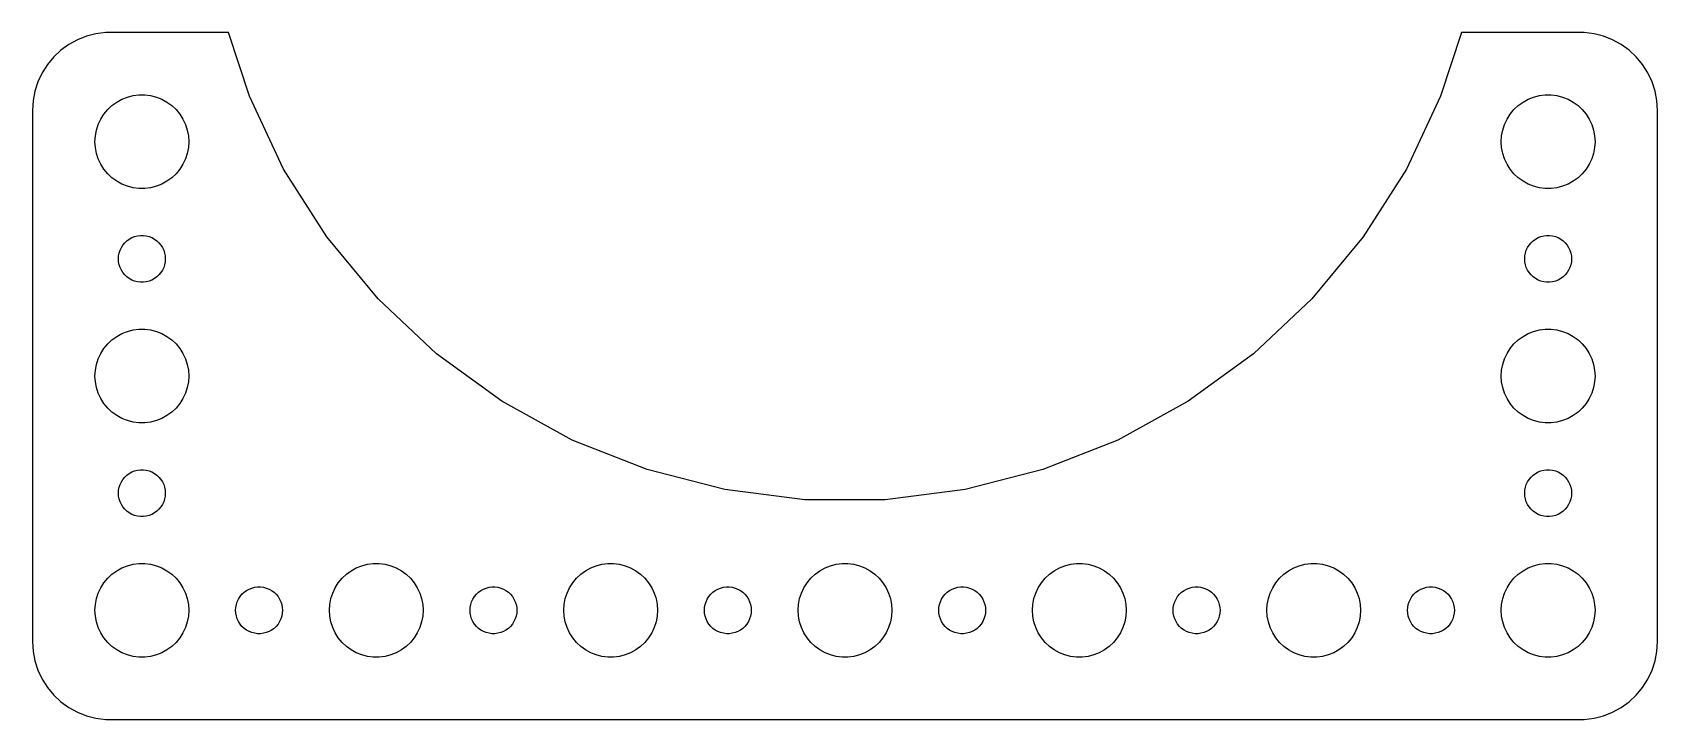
# Model space of a CAD drawing. Header units: metres. Extents: x -52 to 52, y 248 to 562.
# Drawn here: x -52 to 52, y 410 to 454 of the extents above; entities that cross this region are included whole.
import ezdxf

# ---------------------------------------------------------------- set-up
doc = ezdxf.new("R2010")
doc.units = ezdxf.units.M

msp = doc.modelspace()

# ---------------------------------------------------------------- linework, layer by layer
for p, q in [((-49.1289, 453.524), (-49.6791, 453.222)), ((-48.5451, 453.755), (-49.1289, 453.524)), ((-47.9369, 453.911), (-48.5451, 453.755)), ((-47.3139, 453.99), (-47.9369, 453.911)), ((-39.4476, 453.99), (-47.3139, 453.99)), ((-38.1208, 449.907), (-39.4476, 453.99)), ((39.4476, 453.99), (38.1208, 449.907)), ((47.3139, 453.99), (39.4476, 453.99)), ((47.9369, 453.911), (47.3139, 453.99)), ((48.5451, 453.755), (47.9369, 453.911)), ((49.1289, 453.524), (48.5451, 453.755)), ((49.6791, 453.222), (49.1289, 453.524)), ((-50.6448, 452.423), (-51.0451, 451.939)), ((-50.1871, 452.853), (-50.6448, 452.423)), ((-49.6791, 453.222), (-50.1871, 452.853)), ((50.1871, 452.853), (49.6791, 453.222)), ((50.6448, 452.423), (50.1871, 452.853)), ((51.0451, 451.939), (50.6448, 452.423)), ((-51.3815, 451.409), (-51.6489, 450.841)), ((-51.0451, 451.939), (-51.3815, 451.409)), ((51.3815, 451.409), (51.0451, 451.939)), ((51.6489, 450.841), (51.3815, 451.409)), ((-51.6489, 450.841), (-51.8429, 450.243)), ((51.8429, 450.243), (51.6489, 450.841)), ((-51.9606, 449.627), (-52, 449)), ((-51.8429, 450.243), (-51.9606, 449.627)), ((-47.1869, 449.054), (-46.9123, 449.312)), ((-46.9123, 449.312), (-46.6075, 449.533)), ((-46.6075, 449.533), (-46.2773, 449.714)), ((-46.2773, 449.714), (-45.927, 449.853)), ((-45.927, 449.853), (-45.5621, 449.947)), ((-45.5621, 449.947), (-45.1884, 449.994)), ((-45.1884, 449.994), (-44.8116, 449.994)), ((-44.8116, 449.994), (-44.4379, 449.947)), ((-44.4379, 449.947), (-44.0729, 449.853)), ((-44.0729, 449.853), (-43.7227, 449.714)), ((-43.7227, 449.714), (-43.3925, 449.533)), ((-43.3925, 449.533), (-43.0877, 449.312)), ((-43.0877, 449.312), (-42.8131, 449.054)), ((-35.9286, 445.248), (-38.1208, 449.907)), ((38.1208, 449.907), (35.9286, 445.248)), ((42.8131, 449.054), (43.0877, 449.312)), ((43.0877, 449.312), (43.3925, 449.533)), ((43.3925, 449.533), (43.7227, 449.714)), ((43.7227, 449.714), (44.0729, 449.853)), ((44.0729, 449.853), (44.4379, 449.947)), ((44.4379, 449.947), (44.8116, 449.994)), ((44.8116, 449.994), (45.1884, 449.994)), ((45.1884, 449.994), (45.5621, 449.947)), ((45.5621, 449.947), (45.927, 449.853)), ((45.927, 449.853), (46.2773, 449.714)), ((46.2773, 449.714), (46.6075, 449.533)), ((46.6075, 449.533), (46.9123, 449.312)), ((46.9123, 449.312), (47.1869, 449.054)), ((51.9606, 449.627), (51.8429, 450.243)), ((52, 449), (51.9606, 449.627)), ((-52, 449), (-52, 415)), ((-47.7893, 448.104), (-47.6289, 448.445)), ((-47.6289, 448.445), (-47.427, 448.763)), ((-47.427, 448.763), (-47.1869, 449.054)), ((-42.8131, 449.054), (-42.5729, 448.763)), ((-42.5729, 448.763), (-42.3711, 448.445)), ((-42.3711, 448.445), (-42.2107, 448.104)), ((42.2107, 448.104), (42.3711, 448.445)), ((42.3711, 448.445), (42.5729, 448.763)), ((42.5729, 448.763), (42.8131, 449.054)), ((47.1869, 449.054), (47.427, 448.763)), ((47.427, 448.763), (47.6289, 448.445)), ((47.6289, 448.445), (47.7893, 448.104)), ((52, 415), (52, 449)), ((-48, 447), (-47.9763, 447.376)), ((-47.9763, 447.376), (-47.9057, 447.746)), ((-47.9057, 447.746), (-47.7893, 448.104)), ((-42.2107, 448.104), (-42.0942, 447.746)), ((-42.0942, 447.746), (-42.0237, 447.376)), ((-42.0237, 447.376), (-42, 447)), ((42, 447), (42.0237, 447.376)), ((42.0237, 447.376), (42.0942, 447.746)), ((42.0942, 447.746), (42.2107, 448.104)), ((47.7893, 448.104), (47.9057, 447.746)), ((47.9057, 447.746), (47.9763, 447.376)), ((47.9763, 447.376), (48, 447)), ((-47.9763, 446.624), (-48, 447)), ((-47.9057, 446.254), (-47.9763, 446.624)), ((-47.7893, 445.896), (-47.9057, 446.254)), ((-42.0942, 446.254), (-42.2107, 445.896)), ((-42.0237, 446.624), (-42.0942, 446.254)), ((-42, 447), (-42.0237, 446.624)), ((42.0237, 446.624), (42, 447)), ((42.0942, 446.254), (42.0237, 446.624)), ((42.2107, 445.896), (42.0942, 446.254)), ((47.9057, 446.254), (47.7893, 445.896)), ((47.9763, 446.624), (47.9057, 446.254)), ((48, 447), (47.9763, 446.624)), ((-47.6289, 445.555), (-47.7893, 445.896)), ((-47.427, 445.237), (-47.6289, 445.555)), ((-47.1869, 444.946), (-47.427, 445.237)), ((-42.5729, 445.237), (-42.8131, 444.946)), ((-42.3711, 445.555), (-42.5729, 445.237)), ((-42.2107, 445.896), (-42.3711, 445.555)), ((-33.1697, 440.901), (-35.9286, 445.248)), ((35.9286, 445.248), (33.1697, 440.901)), ((42.3711, 445.555), (42.2107, 445.896)), ((42.5729, 445.237), (42.3711, 445.555)), ((42.8131, 444.946), (42.5729, 445.237)), ((47.427, 445.237), (47.1869, 444.946)), ((47.6289, 445.555), (47.427, 445.237)), ((47.7893, 445.896), (47.6289, 445.555)), ((-46.9123, 444.688), (-47.1869, 444.946)), ((-46.6075, 444.467), (-46.9123, 444.688)), ((-46.2773, 444.286), (-46.6075, 444.467)), ((-45.927, 444.147), (-46.2773, 444.286)), ((-45.5621, 444.053), (-45.927, 444.147)), ((-44.0729, 444.147), (-44.4379, 444.053)), ((-43.7227, 444.286), (-44.0729, 444.147)), ((-43.3925, 444.467), (-43.7227, 444.286)), ((-43.0877, 444.688), (-43.3925, 444.467)), ((-42.8131, 444.946), (-43.0877, 444.688)), ((43.0877, 444.688), (42.8131, 444.946)), ((43.3925, 444.467), (43.0877, 444.688)), ((43.7227, 444.286), (43.3925, 444.467)), ((44.0729, 444.147), (43.7227, 444.286)), ((44.4379, 444.053), (44.0729, 444.147)), ((45.927, 444.147), (45.5621, 444.053)), ((46.2773, 444.286), (45.927, 444.147)), ((46.6075, 444.467), (46.2773, 444.286)), ((46.9123, 444.688), (46.6075, 444.467)), ((47.1869, 444.946), (46.9123, 444.688)), ((-45.1884, 444.006), (-45.5621, 444.053)), ((-44.8116, 444.006), (-45.1884, 444.006)), ((-44.4379, 444.053), (-44.8116, 444.006)), ((44.8116, 444.006), (44.4379, 444.053)), ((45.1884, 444.006), (44.8116, 444.006)), ((45.5621, 444.053), (45.1884, 444.006)), ((-45.4635, 440.927), (-45.2811, 440.973)), ((-45.2811, 440.973), (-45.0942, 440.997)), ((-45.0942, 440.997), (-44.9058, 440.997)), ((-44.9058, 440.997), (-44.7189, 440.973)), ((-44.7189, 440.973), (-44.5365, 440.927)), ((44.5365, 440.927), (44.7189, 440.973)), ((44.7189, 440.973), (44.9058, 440.997)), ((44.9058, 440.997), (45.0942, 440.997)), ((45.0942, 440.997), (45.2811, 440.973)), ((45.2811, 440.973), (45.4635, 440.927)), ((-46.4529, 439.873), (-46.3947, 440.052)), ((-46.3947, 440.052), (-46.3145, 440.223)), ((-46.3145, 440.223), (-46.2135, 440.382)), ((-46.2135, 440.382), (-46.0934, 440.527)), ((-46.0934, 440.527), (-45.9561, 440.656)), ((-45.9561, 440.656), (-45.8037, 440.766)), ((-45.8037, 440.766), (-45.6387, 440.857)), ((-45.6387, 440.857), (-45.4635, 440.927)), ((-44.5365, 440.927), (-44.3613, 440.857)), ((-44.3613, 440.857), (-44.1963, 440.766)), ((-44.1963, 440.766), (-44.0439, 440.656)), ((-44.0439, 440.656), (-43.9065, 440.527)), ((-43.9065, 440.527), (-43.7865, 440.382)), ((-43.7865, 440.382), (-43.6855, 440.223)), ((-43.6855, 440.223), (-43.6053, 440.052)), ((-43.6053, 440.052), (-43.5471, 439.873)), ((-29.8877, 436.934), (-33.1697, 440.901)), ((33.1697, 440.901), (29.8877, 436.934)), ((43.5471, 439.873), (43.6053, 440.052)), ((43.6053, 440.052), (43.6855, 440.223)), ((43.6855, 440.223), (43.7865, 440.382)), ((43.7865, 440.382), (43.9065, 440.527)), ((43.9065, 440.527), (44.0439, 440.656)), ((44.0439, 440.656), (44.1963, 440.766)), ((44.1963, 440.766), (44.3613, 440.857)), ((44.3613, 440.857), (44.5365, 440.927)), ((45.4635, 440.927), (45.6387, 440.857)), ((45.6387, 440.857), (45.8037, 440.766)), ((45.8037, 440.766), (45.9561, 440.656)), ((45.9561, 440.656), (46.0934, 440.527)), ((46.0934, 440.527), (46.2135, 440.382)), ((46.2135, 440.382), (46.3145, 440.223)), ((46.3145, 440.223), (46.3947, 440.052)), ((46.3947, 440.052), (46.4529, 439.873)), ((-46.5, 439.5), (-46.4882, 439.688)), ((-46.4882, 439.312), (-46.5, 439.5)), ((-46.4882, 439.688), (-46.4529, 439.873)), ((-46.4529, 439.127), (-46.4882, 439.312)), ((-46.3947, 438.948), (-46.4529, 439.127)), ((-46.3145, 438.777), (-46.3947, 438.948)), ((-43.6053, 438.948), (-43.6855, 438.777)), ((-43.5471, 439.127), (-43.6053, 438.948)), ((-43.5471, 439.873), (-43.5118, 439.688)), ((-43.5118, 439.312), (-43.5471, 439.127)), ((-43.5118, 439.688), (-43.5, 439.5)), ((-43.5, 439.5), (-43.5118, 439.312)), ((43.5, 439.5), (43.5118, 439.688)), ((43.5118, 439.312), (43.5, 439.5)), ((43.5118, 439.688), (43.5471, 439.873)), ((43.5471, 439.127), (43.5118, 439.312)), ((43.6053, 438.948), (43.5471, 439.127)), ((43.6855, 438.777), (43.6053, 438.948)), ((46.3947, 438.948), (46.3145, 438.777)), ((46.4529, 439.127), (46.3947, 438.948)), ((46.4529, 439.873), (46.4882, 439.688)), ((46.4882, 439.312), (46.4529, 439.127)), ((46.4882, 439.688), (46.5, 439.5)), ((46.5, 439.5), (46.4882, 439.312)), ((-46.2135, 438.618), (-46.3145, 438.777)), ((-46.0934, 438.473), (-46.2135, 438.618)), ((-45.9561, 438.344), (-46.0934, 438.473)), ((-45.8037, 438.234), (-45.9561, 438.344)), ((-45.6387, 438.143), (-45.8037, 438.234)), ((-45.4635, 438.073), (-45.6387, 438.143)), ((-45.2811, 438.027), (-45.4635, 438.073)), ((-45.0942, 438.003), (-45.2811, 438.027)), ((-44.9058, 438.003), (-45.0942, 438.003)), ((-44.7189, 438.027), (-44.9058, 438.003)), ((-44.5365, 438.073), (-44.7189, 438.027)), ((-44.3613, 438.143), (-44.5365, 438.073)), ((-44.1963, 438.234), (-44.3613, 438.143)), ((-44.0439, 438.344), (-44.1963, 438.234)), ((-43.9065, 438.473), (-44.0439, 438.344)), ((-43.7865, 438.618), (-43.9065, 438.473)), ((-43.6855, 438.777), (-43.7865, 438.618)), ((43.7865, 438.618), (43.6855, 438.777)), ((43.9065, 438.473), (43.7865, 438.618)), ((44.0439, 438.344), (43.9065, 438.473)), ((44.1963, 438.234), (44.0439, 438.344)), ((44.3613, 438.143), (44.1963, 438.234)), ((44.5365, 438.073), (44.3613, 438.143)), ((44.7189, 438.027), (44.5365, 438.073)), ((44.9058, 438.003), (44.7189, 438.027)), ((45.0942, 438.003), (44.9058, 438.003)), ((45.2811, 438.027), (45.0942, 438.003)), ((45.4635, 438.073), (45.2811, 438.027)), ((45.6387, 438.143), (45.4635, 438.073)), ((45.8037, 438.234), (45.6387, 438.143)), ((45.9561, 438.344), (45.8037, 438.234)), ((46.0934, 438.473), (45.9561, 438.344)), ((46.2135, 438.618), (46.0934, 438.473)), ((46.3145, 438.777), (46.2135, 438.618)), ((-26.1344, 433.409), (-29.8877, 436.934)), ((29.8877, 436.934), (26.1344, 433.409)), ((-46.2773, 434.714), (-45.927, 434.853)), ((-45.927, 434.853), (-45.5621, 434.947)), ((-45.5621, 434.947), (-45.1884, 434.994)), ((-45.1884, 434.994), (-44.8116, 434.994)), ((-44.8116, 434.994), (-44.4379, 434.947)), ((-44.4379, 434.947), (-44.0729, 434.853)), ((-44.0729, 434.853), (-43.7227, 434.714)), ((43.7227, 434.714), (44.0729, 434.853)), ((44.0729, 434.853), (44.4379, 434.947)), ((44.4379, 434.947), (44.8116, 434.994)), ((44.8116, 434.994), (45.1884, 434.994)), ((45.1884, 434.994), (45.5621, 434.947)), ((45.5621, 434.947), (45.927, 434.853)), ((45.927, 434.853), (46.2773, 434.714)), ((-47.6289, 433.445), (-47.427, 433.763)), ((-47.427, 433.763), (-47.1869, 434.054)), ((-47.1869, 434.054), (-46.9123, 434.312)), ((-46.9123, 434.312), (-46.6075, 434.533)), ((-46.6075, 434.533), (-46.2773, 434.714)), ((-43.7227, 434.714), (-43.3925, 434.533)), ((-43.3925, 434.533), (-43.0877, 434.312)), ((-43.0877, 434.312), (-42.8131, 434.054)), ((-42.8131, 434.054), (-42.5729, 433.763)), ((-42.5729, 433.763), (-42.3711, 433.445)), ((42.3711, 433.445), (42.5729, 433.763)), ((42.5729, 433.763), (42.8131, 434.054)), ((42.8131, 434.054), (43.0877, 434.312)), ((43.0877, 434.312), (43.3925, 434.533)), ((43.3925, 434.533), (43.7227, 434.714)), ((46.2773, 434.714), (46.6075, 434.533)), ((46.6075, 434.533), (46.9123, 434.312)), ((46.9123, 434.312), (47.1869, 434.054)), ((47.1869, 434.054), (47.427, 433.763)), ((47.427, 433.763), (47.6289, 433.445)), ((-47.9763, 432.376), (-47.9057, 432.746)), ((-47.9057, 432.746), (-47.7893, 433.104)), ((-47.7893, 433.104), (-47.6289, 433.445)), ((-42.3711, 433.445), (-42.2107, 433.104)), ((-42.2107, 433.104), (-42.0942, 432.746)), ((-42.0942, 432.746), (-42.0237, 432.376)), ((-21.9689, 430.383), (-26.1344, 433.409)), ((26.1344, 433.409), (21.9689, 430.383)), ((42.0237, 432.376), (42.0942, 432.746)), ((42.0942, 432.746), (42.2107, 433.104)), ((42.2107, 433.104), (42.3711, 433.445)), ((47.6289, 433.445), (47.7893, 433.104)), ((47.7893, 433.104), (47.9057, 432.746)), ((47.9057, 432.746), (47.9763, 432.376)), ((-48, 432), (-47.9763, 432.376)), ((-47.9763, 431.624), (-48, 432)), ((-47.9057, 431.254), (-47.9763, 431.624)), ((-42.0237, 431.624), (-42.0942, 431.254)), ((-42.0237, 432.376), (-42, 432)), ((-42, 432), (-42.0237, 431.624)), ((42, 432), (42.0237, 432.376)), ((42.0237, 431.624), (42, 432)), ((42.0942, 431.254), (42.0237, 431.624)), ((47.9763, 431.624), (47.9057, 431.254)), ((47.9763, 432.376), (48, 432)), ((48, 432), (47.9763, 431.624)), ((-47.7893, 430.896), (-47.9057, 431.254)), ((-47.6289, 430.555), (-47.7893, 430.896)), ((-42.2107, 430.896), (-42.3711, 430.555)), ((-42.0942, 431.254), (-42.2107, 430.896)), ((42.2107, 430.896), (42.0942, 431.254)), ((42.3711, 430.555), (42.2107, 430.896)), ((47.7893, 430.896), (47.6289, 430.555)), ((47.9057, 431.254), (47.7893, 430.896)), ((-47.427, 430.237), (-47.6289, 430.555)), ((-47.1869, 429.946), (-47.427, 430.237)), ((-46.9123, 429.688), (-47.1869, 429.946)), ((-46.6075, 429.467), (-46.9123, 429.688)), ((-43.0877, 429.688), (-43.3925, 429.467)), ((-42.8131, 429.946), (-43.0877, 429.688)), ((-42.5729, 430.237), (-42.8131, 429.946)), ((-42.3711, 430.555), (-42.5729, 430.237)), ((-17.4569, 427.902), (-21.9689, 430.383)), ((21.9689, 430.383), (17.4569, 427.902)), ((42.5729, 430.237), (42.3711, 430.555)), ((42.8131, 429.946), (42.5729, 430.237)), ((43.0877, 429.688), (42.8131, 429.946)), ((43.3925, 429.467), (43.0877, 429.688)), ((46.9123, 429.688), (46.6075, 429.467)), ((47.1869, 429.946), (46.9123, 429.688)), ((47.427, 430.237), (47.1869, 429.946)), ((47.6289, 430.555), (47.427, 430.237)), ((-46.2773, 429.286), (-46.6075, 429.467)), ((-45.927, 429.147), (-46.2773, 429.286)), ((-45.5621, 429.053), (-45.927, 429.147)), ((-45.1884, 429.006), (-45.5621, 429.053)), ((-44.8116, 429.006), (-45.1884, 429.006)), ((-44.4379, 429.053), (-44.8116, 429.006)), ((-44.0729, 429.147), (-44.4379, 429.053)), ((-43.7227, 429.286), (-44.0729, 429.147)), ((-43.3925, 429.467), (-43.7227, 429.286)), ((43.7227, 429.286), (43.3925, 429.467)), ((44.0729, 429.147), (43.7227, 429.286)), ((44.4379, 429.053), (44.0729, 429.147)), ((44.8116, 429.006), (44.4379, 429.053)), ((45.1884, 429.006), (44.8116, 429.006)), ((45.5621, 429.053), (45.1884, 429.006)), ((45.927, 429.147), (45.5621, 429.053)), ((46.2773, 429.286), (45.927, 429.147)), ((46.6075, 429.467), (46.2773, 429.286)), ((-12.6697, 426.007), (-17.4569, 427.902)), ((17.4569, 427.902), (12.6697, 426.007)), ((-46.3145, 425.223), (-46.2135, 425.382)), ((-46.2135, 425.382), (-46.0934, 425.527)), ((-46.0934, 425.527), (-45.9561, 425.656)), ((-45.9561, 425.656), (-45.8037, 425.766)), ((-45.8037, 425.766), (-45.6387, 425.857)), ((-45.6387, 425.857), (-45.4635, 425.927)), ((-45.4635, 425.927), (-45.2811, 425.973)), ((-45.2811, 425.973), (-45.0942, 425.997)), ((-45.0942, 425.997), (-44.9058, 425.997)), ((-44.9058, 425.997), (-44.7189, 425.973)), ((-44.7189, 425.973), (-44.5365, 425.927)), ((-44.5365, 425.927), (-44.3613, 425.857)), ((-44.3613, 425.857), (-44.1963, 425.766)), ((-44.1963, 425.766), (-44.0439, 425.656)), ((-44.0439, 425.656), (-43.9065, 425.527)), ((-43.9065, 425.527), (-43.7865, 425.382)), ((-43.7865, 425.382), (-43.6855, 425.223)), ((-7.68263, 424.726), (-12.6697, 426.007)), ((12.6697, 426.007), (7.68263, 424.726)), ((43.6855, 425.223), (43.7865, 425.382)), ((43.7865, 425.382), (43.9065, 425.527)), ((43.9065, 425.527), (44.0439, 425.656)), ((44.0439, 425.656), (44.1963, 425.766)), ((44.1963, 425.766), (44.3613, 425.857)), ((44.3613, 425.857), (44.5365, 425.927)), ((44.5365, 425.927), (44.7189, 425.973)), ((44.7189, 425.973), (44.9058, 425.997)), ((44.9058, 425.997), (45.0942, 425.997)), ((45.0942, 425.997), (45.2811, 425.973)), ((45.2811, 425.973), (45.4635, 425.927)), ((45.4635, 425.927), (45.6387, 425.857)), ((45.6387, 425.857), (45.8037, 425.766)), ((45.8037, 425.766), (45.9561, 425.656)), ((45.9561, 425.656), (46.0934, 425.527)), ((46.0934, 425.527), (46.2135, 425.382)), ((46.2135, 425.382), (46.3145, 425.223)), ((-46.5, 424.5), (-46.4882, 424.688)), ((-46.4882, 424.312), (-46.5, 424.5)), ((-46.4882, 424.688), (-46.4529, 424.873)), ((-46.4529, 424.873), (-46.3947, 425.052)), ((-46.3947, 425.052), (-46.3145, 425.223)), ((-43.6855, 425.223), (-43.6053, 425.052)), ((-43.6053, 425.052), (-43.5471, 424.873)), ((-43.5471, 424.873), (-43.5118, 424.688)), ((-43.5118, 424.688), (-43.5, 424.5)), ((-43.5, 424.5), (-43.5118, 424.312)), ((-2.5744, 424.081), (-7.68263, 424.726)), ((7.68263, 424.726), (2.5744, 424.081)), ((43.5, 424.5), (43.5118, 424.688)), ((43.5118, 424.312), (43.5, 424.5)), ((43.5118, 424.688), (43.5471, 424.873)), ((43.5471, 424.873), (43.6053, 425.052)), ((43.6053, 425.052), (43.6855, 425.223)), ((46.3145, 425.223), (46.3947, 425.052)), ((46.3947, 425.052), (46.4529, 424.873)), ((46.4529, 424.873), (46.4882, 424.688)), ((46.4882, 424.688), (46.5, 424.5)), ((46.5, 424.5), (46.4882, 424.312)), ((-46.4529, 424.127), (-46.4882, 424.312)), ((-46.3947, 423.948), (-46.4529, 424.127)), ((-46.3145, 423.777), (-46.3947, 423.948)), ((-46.2135, 423.618), (-46.3145, 423.777)), ((-46.0934, 423.473), (-46.2135, 423.618)), ((-45.9561, 423.344), (-46.0934, 423.473)), ((-45.8037, 423.234), (-45.9561, 423.344)), ((-44.0439, 423.344), (-44.1963, 423.234)), ((-43.9065, 423.473), (-44.0439, 423.344)), ((-43.7865, 423.618), (-43.9065, 423.473)), ((-43.6855, 423.777), (-43.7865, 423.618)), ((-43.6053, 423.948), (-43.6855, 423.777)), ((-43.5471, 424.127), (-43.6053, 423.948)), ((-43.5118, 424.312), (-43.5471, 424.127)), ((2.5744, 424.081), (-2.5744, 424.081)), ((43.5471, 424.127), (43.5118, 424.312)), ((43.6053, 423.948), (43.5471, 424.127)), ((43.6855, 423.777), (43.6053, 423.948)), ((43.7865, 423.618), (43.6855, 423.777)), ((43.9065, 423.473), (43.7865, 423.618)), ((44.0439, 423.344), (43.9065, 423.473)), ((44.1963, 423.234), (44.0439, 423.344)), ((45.9561, 423.344), (45.8037, 423.234)), ((46.0934, 423.473), (45.9561, 423.344)), ((46.2135, 423.618), (46.0934, 423.473)), ((46.3145, 423.777), (46.2135, 423.618)), ((46.3947, 423.948), (46.3145, 423.777)), ((46.4529, 424.127), (46.3947, 423.948)), ((46.4882, 424.312), (46.4529, 424.127)), ((-45.6387, 423.143), (-45.8037, 423.234)), ((-45.4635, 423.073), (-45.6387, 423.143)), ((-45.2811, 423.027), (-45.4635, 423.073)), ((-45.0942, 423.003), (-45.2811, 423.027)), ((-44.9058, 423.003), (-45.0942, 423.003)), ((-44.7189, 423.027), (-44.9058, 423.003)), ((-44.5365, 423.073), (-44.7189, 423.027)), ((-44.3613, 423.143), (-44.5365, 423.073)), ((-44.1963, 423.234), (-44.3613, 423.143)), ((44.3613, 423.143), (44.1963, 423.234)), ((44.5365, 423.073), (44.3613, 423.143)), ((44.7189, 423.027), (44.5365, 423.073)), ((44.9058, 423.003), (44.7189, 423.027)), ((45.0942, 423.003), (44.9058, 423.003)), ((45.2811, 423.027), (45.0942, 423.003)), ((45.4635, 423.073), (45.2811, 423.027)), ((45.6387, 423.143), (45.4635, 423.073)), ((45.8037, 423.234), (45.6387, 423.143)), ((-47.1869, 419.054), (-46.9123, 419.312)), ((-46.9123, 419.312), (-46.6075, 419.533)), ((-46.6075, 419.533), (-46.2773, 419.714)), ((-46.2773, 419.714), (-45.927, 419.853)), ((-45.927, 419.853), (-45.5621, 419.947)), ((-45.5621, 419.947), (-45.1884, 419.994)), ((-45.1884, 419.994), (-44.8116, 419.994)), ((-44.8116, 419.994), (-44.4379, 419.947)), ((-44.4379, 419.947), (-44.0729, 419.853)), ((-44.0729, 419.853), (-43.7227, 419.714)), ((-43.7227, 419.714), (-43.3925, 419.533)), ((-43.3925, 419.533), (-43.0877, 419.312)), ((-43.0877, 419.312), (-42.8131, 419.054)), ((-32.1869, 419.054), (-31.9123, 419.312)), ((-31.9123, 419.312), (-31.6075, 419.533)), ((-31.6075, 419.533), (-31.2773, 419.714)), ((-31.2773, 419.714), (-30.927, 419.853)), ((-30.927, 419.853), (-30.5621, 419.947)), ((-30.5621, 419.947), (-30.1884, 419.994)), ((-30.1884, 419.994), (-29.8116, 419.994)), ((-29.8116, 419.994), (-29.4379, 419.947)), ((-29.4379, 419.947), (-29.0729, 419.853)), ((-29.0729, 419.853), (-28.7227, 419.714)), ((-28.7227, 419.714), (-28.3925, 419.533)), ((-28.3925, 419.533), (-28.0877, 419.312)), ((-28.0877, 419.312), (-27.8131, 419.054)), ((-17.1869, 419.054), (-16.9123, 419.312)), ((-16.9123, 419.312), (-16.6075, 419.533)), ((-16.6075, 419.533), (-16.2773, 419.714)), ((-16.2773, 419.714), (-15.927, 419.853)), ((-15.927, 419.853), (-15.5621, 419.947)), ((-15.5621, 419.947), (-15.1884, 419.994)), ((-15.1884, 419.994), (-14.8116, 419.994)), ((-14.8116, 419.994), (-14.4379, 419.947)), ((-14.4379, 419.947), (-14.0729, 419.853)), ((-14.0729, 419.853), (-13.7227, 419.714)), ((-13.7227, 419.714), (-13.3925, 419.533)), ((-13.3925, 419.533), (-13.0877, 419.312)), ((-13.0877, 419.312), (-12.8131, 419.054)), ((-2.1869, 419.054), (-1.91226, 419.312)), ((-1.91226, 419.312), (-1.60747, 419.533)), ((-1.60747, 419.533), (-1.27733, 419.714)), ((-1.27733, 419.714), (-0.92705, 419.853)), ((-0.92705, 419.853), (-0.56213, 419.947)), ((-0.56213, 419.947), (-0.18837, 419.994)), ((-0.18837, 419.994), (0.18837, 419.994)), ((0.18837, 419.994), (0.56213, 419.947)), ((0.56213, 419.947), (0.92705, 419.853)), ((0.92705, 419.853), (1.27733, 419.714)), ((1.27733, 419.714), (1.60747, 419.533)), ((1.60747, 419.533), (1.91226, 419.312)), ((1.91226, 419.312), (2.1869, 419.054)), ((12.8131, 419.054), (13.0877, 419.312)), ((13.0877, 419.312), (13.3925, 419.533)), ((13.3925, 419.533), (13.7227, 419.714)), ((13.7227, 419.714), (14.0729, 419.853)), ((14.0729, 419.853), (14.4379, 419.947)), ((14.4379, 419.947), (14.8116, 419.994)), ((14.8116, 419.994), (15.1884, 419.994)), ((15.1884, 419.994), (15.5621, 419.947)), ((15.5621, 419.947), (15.927, 419.853)), ((15.927, 419.853), (16.2773, 419.714)), ((16.2773, 419.714), (16.6075, 419.533)), ((16.6075, 419.533), (16.9123, 419.312)), ((16.9123, 419.312), (17.1869, 419.054)), ((27.8131, 419.054), (28.0877, 419.312)), ((28.0877, 419.312), (28.3925, 419.533)), ((28.3925, 419.533), (28.7227, 419.714)), ((28.7227, 419.714), (29.0729, 419.853)), ((29.0729, 419.853), (29.4379, 419.947)), ((29.4379, 419.947), (29.8116, 419.994)), ((29.8116, 419.994), (30.1884, 419.994)), ((30.1884, 419.994), (30.5621, 419.947)), ((30.5621, 419.947), (30.927, 419.853)), ((30.927, 419.853), (31.2773, 419.714)), ((31.2773, 419.714), (31.6075, 419.533)), ((31.6075, 419.533), (31.9123, 419.312)), ((31.9123, 419.312), (32.1869, 419.054)), ((42.8131, 419.054), (43.0877, 419.312)), ((43.0877, 419.312), (43.3925, 419.533)), ((43.3925, 419.533), (43.7227, 419.714)), ((43.7227, 419.714), (44.0729, 419.853)), ((44.0729, 419.853), (44.4379, 419.947)), ((44.4379, 419.947), (44.8116, 419.994)), ((44.8116, 419.994), (45.1884, 419.994)), ((45.1884, 419.994), (45.5621, 419.947)), ((45.5621, 419.947), (45.927, 419.853)), ((45.927, 419.853), (46.2773, 419.714)), ((46.2773, 419.714), (46.6075, 419.533)), ((46.6075, 419.533), (46.9123, 419.312)), ((46.9123, 419.312), (47.1869, 419.054)), ((-47.9057, 417.746), (-47.7893, 418.104)), ((-47.7893, 418.104), (-47.6289, 418.445)), ((-47.6289, 418.445), (-47.427, 418.763)), ((-47.427, 418.763), (-47.1869, 419.054)), ((-42.8131, 419.054), (-42.5729, 418.763)), ((-42.5729, 418.763), (-42.3711, 418.445)), ((-42.3711, 418.445), (-42.2107, 418.104)), ((-42.2107, 418.104), (-42.0942, 417.746)), ((-38.5934, 418.027), (-38.4561, 418.156)), ((-38.4561, 418.156), (-38.3037, 418.266)), ((-38.3037, 418.266), (-38.1387, 418.357)), ((-38.1387, 418.357), (-37.9635, 418.427)), ((-37.9635, 418.427), (-37.7811, 418.473)), ((-37.7811, 418.473), (-37.5942, 418.497)), ((-37.5942, 418.497), (-37.4058, 418.497)), ((-37.4058, 418.497), (-37.2189, 418.473)), ((-37.2189, 418.473), (-37.0365, 418.427)), ((-37.0365, 418.427), (-36.8613, 418.357)), ((-36.8613, 418.357), (-36.6963, 418.266)), ((-36.6963, 418.266), (-36.5439, 418.156)), ((-36.5439, 418.156), (-36.4065, 418.027)), ((-32.9057, 417.746), (-32.7893, 418.104)), ((-32.7893, 418.104), (-32.6289, 418.445)), ((-32.6289, 418.445), (-32.427, 418.763)), ((-32.427, 418.763), (-32.1869, 419.054)), ((-27.8131, 419.054), (-27.5729, 418.763)), ((-27.5729, 418.763), (-27.3711, 418.445)), ((-27.3711, 418.445), (-27.2107, 418.104)), ((-27.2107, 418.104), (-27.0942, 417.746)), ((-23.5934, 418.027), (-23.4561, 418.156)), ((-23.4561, 418.156), (-23.3037, 418.266)), ((-23.3037, 418.266), (-23.1387, 418.357)), ((-23.1387, 418.357), (-22.9635, 418.427)), ((-22.9635, 418.427), (-22.7811, 418.473)), ((-22.7811, 418.473), (-22.5942, 418.497)), ((-22.5942, 418.497), (-22.4058, 418.497)), ((-22.4058, 418.497), (-22.2189, 418.473)), ((-22.2189, 418.473), (-22.0365, 418.427)), ((-22.0365, 418.427), (-21.8613, 418.357)), ((-21.8613, 418.357), (-21.6963, 418.266)), ((-21.6963, 418.266), (-21.5439, 418.156)), ((-21.5439, 418.156), (-21.4065, 418.027)), ((-17.9057, 417.746), (-17.7893, 418.104)), ((-17.7893, 418.104), (-17.6289, 418.445)), ((-17.6289, 418.445), (-17.427, 418.763)), ((-17.427, 418.763), (-17.1869, 419.054)), ((-12.8131, 419.054), (-12.5729, 418.763)), ((-12.5729, 418.763), (-12.3711, 418.445)), ((-12.3711, 418.445), (-12.2107, 418.104)), ((-12.2107, 418.104), (-12.0942, 417.746)), ((-8.59344, 418.027), (-8.45613, 418.156)), ((-8.45613, 418.156), (-8.30373, 418.266)), ((-8.30373, 418.266), (-8.13866, 418.357)), ((-8.13866, 418.357), (-7.96352, 418.427)), ((-7.96352, 418.427), (-7.78107, 418.473)), ((-7.78107, 418.473), (-7.59418, 418.497)), ((-7.59418, 418.497), (-7.40581, 418.497)), ((-7.40581, 418.497), (-7.21892, 418.473)), ((-7.21892, 418.473), (-7.03647, 418.427)), ((-7.03647, 418.427), (-6.86133, 418.357)), ((-6.86133, 418.357), (-6.69626, 418.266)), ((-6.69626, 418.266), (-6.54385, 418.156)), ((-6.54385, 418.156), (-6.40654, 418.027)), ((-2.90575, 417.746), (-2.78932, 418.104)), ((-2.78932, 418.104), (-2.62891, 418.445)), ((-2.62891, 418.445), (-2.42705, 418.763)), ((-2.42705, 418.763), (-2.1869, 419.054)), ((2.1869, 419.054), (2.42705, 418.763)), ((2.42705, 418.763), (2.62891, 418.445)), ((2.62891, 418.445), (2.78932, 418.104)), ((2.78932, 418.104), (2.90575, 417.746)), ((6.40654, 418.027), (6.54385, 418.156)), ((6.54385, 418.156), (6.69626, 418.266)), ((6.69626, 418.266), (6.86133, 418.357)), ((6.86133, 418.357), (7.03647, 418.427)), ((7.03647, 418.427), (7.21892, 418.473)), ((7.21892, 418.473), (7.40581, 418.497)), ((7.40581, 418.497), (7.59418, 418.497)), ((7.59418, 418.497), (7.78107, 418.473)), ((7.78107, 418.473), (7.96352, 418.427)), ((7.96352, 418.427), (8.13866, 418.357)), ((8.13866, 418.357), (8.30373, 418.266)), ((8.30373, 418.266), (8.45613, 418.156)), ((8.45613, 418.156), (8.59344, 418.027)), ((12.0942, 417.746), (12.2107, 418.104)), ((12.2107, 418.104), (12.3711, 418.445)), ((12.3711, 418.445), (12.5729, 418.763)), ((12.5729, 418.763), (12.8131, 419.054)), ((17.1869, 419.054), (17.427, 418.763)), ((17.427, 418.763), (17.6289, 418.445)), ((17.6289, 418.445), (17.7893, 418.104)), ((17.7893, 418.104), (17.9057, 417.746)), ((21.4065, 418.027), (21.5439, 418.156)), ((21.5439, 418.156), (21.6963, 418.266)), ((21.6963, 418.266), (21.8613, 418.357)), ((21.8613, 418.357), (22.0365, 418.427)), ((22.0365, 418.427), (22.2189, 418.473)), ((22.2189, 418.473), (22.4058, 418.497)), ((22.4058, 418.497), (22.5942, 418.497)), ((22.5942, 418.497), (22.7811, 418.473)), ((22.7811, 418.473), (22.9635, 418.427)), ((22.9635, 418.427), (23.1387, 418.357)), ((23.1387, 418.357), (23.3037, 418.266)), ((23.3037, 418.266), (23.4561, 418.156)), ((23.4561, 418.156), (23.5934, 418.027)), ((27.0942, 417.746), (27.2107, 418.104)), ((27.2107, 418.104), (27.3711, 418.445)), ((27.3711, 418.445), (27.5729, 418.763)), ((27.5729, 418.763), (27.8131, 419.054)), ((32.1869, 419.054), (32.427, 418.763)), ((32.427, 418.763), (32.6289, 418.445)), ((32.6289, 418.445), (32.7893, 418.104)), ((32.7893, 418.104), (32.9057, 417.746)), ((36.4065, 418.027), (36.5439, 418.156)), ((36.5439, 418.156), (36.6963, 418.266)), ((36.6963, 418.266), (36.8613, 418.357)), ((36.8613, 418.357), (37.0365, 418.427)), ((37.0365, 418.427), (37.2189, 418.473)), ((37.2189, 418.473), (37.4058, 418.497)), ((37.4058, 418.497), (37.5942, 418.497)), ((37.5942, 418.497), (37.7811, 418.473)), ((37.7811, 418.473), (37.9635, 418.427)), ((37.9635, 418.427), (38.1387, 418.357)), ((38.1387, 418.357), (38.3037, 418.266)), ((38.3037, 418.266), (38.4561, 418.156)), ((38.4561, 418.156), (38.5934, 418.027)), ((42.0942, 417.746), (42.2107, 418.104)), ((42.2107, 418.104), (42.3711, 418.445)), ((42.3711, 418.445), (42.5729, 418.763)), ((42.5729, 418.763), (42.8131, 419.054)), ((47.1869, 419.054), (47.427, 418.763)), ((47.427, 418.763), (47.6289, 418.445)), ((47.6289, 418.445), (47.7893, 418.104)), ((47.7893, 418.104), (47.9057, 417.746)), ((-48, 417), (-47.9763, 417.376)), ((-47.9763, 417.376), (-47.9057, 417.746)), ((-42.0942, 417.746), (-42.0237, 417.376)), ((-42.0237, 417.376), (-42, 417)), ((-39, 417), (-38.9882, 417.188)), ((-38.9882, 417.188), (-38.9529, 417.373)), ((-38.9529, 417.373), (-38.8947, 417.552)), ((-38.8947, 417.552), (-38.8145, 417.723)), ((-38.8145, 417.723), (-38.7135, 417.882)), ((-38.7135, 417.882), (-38.5934, 418.027)), ((-36.4065, 418.027), (-36.2865, 417.882)), ((-36.2865, 417.882), (-36.1855, 417.723)), ((-36.1855, 417.723), (-36.1053, 417.552)), ((-36.1053, 417.552), (-36.0471, 417.373)), ((-36.0471, 417.373), (-36.0118, 417.188)), ((-36.0118, 417.188), (-36, 417)), ((-33, 417), (-32.9763, 417.376)), ((-32.9763, 417.376), (-32.9057, 417.746)), ((-27.0942, 417.746), (-27.0237, 417.376)), ((-27.0237, 417.376), (-27, 417)), ((-24, 417), (-23.9882, 417.188)), ((-23.9882, 417.188), (-23.9529, 417.373)), ((-23.9529, 417.373), (-23.8947, 417.552)), ((-23.8947, 417.552), (-23.8145, 417.723)), ((-23.8145, 417.723), (-23.7135, 417.882)), ((-23.7135, 417.882), (-23.5934, 418.027)), ((-21.4065, 418.027), (-21.2865, 417.882)), ((-21.2865, 417.882), (-21.1855, 417.723)), ((-21.1855, 417.723), (-21.1053, 417.552)), ((-21.1053, 417.552), (-21.0471, 417.373)), ((-21.0471, 417.373), (-21.0118, 417.188)), ((-21.0118, 417.188), (-21, 417)), ((-18, 417), (-17.9763, 417.376)), ((-17.9763, 417.376), (-17.9057, 417.746)), ((-12.0942, 417.746), (-12.0237, 417.376)), ((-12.0237, 417.376), (-12, 417)), ((-9, 417), (-8.98816, 417.188)), ((-8.98816, 417.188), (-8.95287, 417.373)), ((-8.95287, 417.373), (-8.89465, 417.552)), ((-8.89465, 417.552), (-8.81445, 417.723)), ((-8.81445, 417.723), (-8.71352, 417.882)), ((-8.71352, 417.882), (-8.59344, 418.027)), ((-6.40654, 418.027), (-6.28647, 417.882)), ((-6.28647, 417.882), (-6.18553, 417.723)), ((-6.18553, 417.723), (-6.10533, 417.552)), ((-6.10533, 417.552), (-6.04712, 417.373)), ((-6.04712, 417.373), (-6.01183, 417.188)), ((-6.01183, 417.188), (-6, 417)), ((-3, 417), (-2.97633, 417.376)), ((-2.97633, 417.376), (-2.90575, 417.746)), ((2.90575, 417.746), (2.97633, 417.376)), ((2.97633, 417.376), (3, 417)), ((6, 417), (6.01183, 417.188)), ((6.01183, 417.188), (6.04712, 417.373)), ((6.04712, 417.373), (6.10533, 417.552)), ((6.10533, 417.552), (6.18553, 417.723)), ((6.18553, 417.723), (6.28647, 417.882)), ((6.28647, 417.882), (6.40654, 418.027)), ((8.59344, 418.027), (8.71352, 417.882)), ((8.71352, 417.882), (8.81445, 417.723)), ((8.81445, 417.723), (8.89465, 417.552)), ((8.89465, 417.552), (8.95287, 417.373)), ((8.95287, 417.373), (8.98816, 417.188)), ((8.98816, 417.188), (9, 417)), ((12, 417), (12.0237, 417.376)), ((12.0237, 417.376), (12.0942, 417.746)), ((17.9057, 417.746), (17.9763, 417.376)), ((17.9763, 417.376), (18, 417)), ((21, 417), (21.0118, 417.188)), ((21.0118, 417.188), (21.0471, 417.373)), ((21.0471, 417.373), (21.1053, 417.552)), ((21.1053, 417.552), (21.1855, 417.723)), ((21.1855, 417.723), (21.2865, 417.882)), ((21.2865, 417.882), (21.4065, 418.027)), ((23.5934, 418.027), (23.7135, 417.882)), ((23.7135, 417.882), (23.8145, 417.723)), ((23.8145, 417.723), (23.8947, 417.552)), ((23.8947, 417.552), (23.9529, 417.373)), ((23.9529, 417.373), (23.9882, 417.188)), ((23.9882, 417.188), (24, 417)), ((27, 417), (27.0237, 417.376)), ((27.0237, 417.376), (27.0942, 417.746)), ((32.9057, 417.746), (32.9763, 417.376)), ((32.9763, 417.376), (33, 417)), ((36, 417), (36.0118, 417.188)), ((36.0118, 417.188), (36.0471, 417.373)), ((36.0471, 417.373), (36.1053, 417.552)), ((36.1053, 417.552), (36.1855, 417.723)), ((36.1855, 417.723), (36.2865, 417.882)), ((36.2865, 417.882), (36.4065, 418.027)), ((38.5934, 418.027), (38.7135, 417.882)), ((38.7135, 417.882), (38.8145, 417.723)), ((38.8145, 417.723), (38.8947, 417.552)), ((38.8947, 417.552), (38.9529, 417.373)), ((38.9529, 417.373), (38.9882, 417.188)), ((38.9882, 417.188), (39, 417)), ((42, 417), (42.0237, 417.376)), ((42.0237, 417.376), (42.0942, 417.746)), ((47.9057, 417.746), (47.9763, 417.376)), ((47.9763, 417.376), (48, 417)), ((-47.9763, 416.624), (-48, 417)), ((-47.9057, 416.254), (-47.9763, 416.624)), ((-47.7893, 415.896), (-47.9057, 416.254)), ((-42.0942, 416.254), (-42.2107, 415.896)), ((-42.0237, 416.624), (-42.0942, 416.254)), ((-42, 417), (-42.0237, 416.624)), ((-38.9882, 416.812), (-39, 417)), ((-38.9529, 416.627), (-38.9882, 416.812)), ((-38.8947, 416.448), (-38.9529, 416.627)), ((-38.8145, 416.277), (-38.8947, 416.448)), ((-38.7135, 416.118), (-38.8145, 416.277)), ((-38.5934, 415.973), (-38.7135, 416.118)), ((-36.2865, 416.118), (-36.4065, 415.973)), ((-36.1855, 416.277), (-36.2865, 416.118)), ((-36.1053, 416.448), (-36.1855, 416.277)), ((-36.0471, 416.627), (-36.1053, 416.448)), ((-36.0118, 416.812), (-36.0471, 416.627)), ((-36, 417), (-36.0118, 416.812)), ((-32.9763, 416.624), (-33, 417)), ((-32.9057, 416.254), (-32.9763, 416.624)), ((-32.7893, 415.896), (-32.9057, 416.254)), ((-27.0942, 416.254), (-27.2107, 415.896)), ((-27.0237, 416.624), (-27.0942, 416.254)), ((-27, 417), (-27.0237, 416.624)), ((-23.9882, 416.812), (-24, 417)), ((-23.9529, 416.627), (-23.9882, 416.812)), ((-23.8947, 416.448), (-23.9529, 416.627)), ((-23.8145, 416.277), (-23.8947, 416.448)), ((-23.7135, 416.118), (-23.8145, 416.277)), ((-23.5934, 415.973), (-23.7135, 416.118)), ((-21.2865, 416.118), (-21.4065, 415.973)), ((-21.1855, 416.277), (-21.2865, 416.118)), ((-21.1053, 416.448), (-21.1855, 416.277)), ((-21.0471, 416.627), (-21.1053, 416.448)), ((-21.0118, 416.812), (-21.0471, 416.627)), ((-21, 417), (-21.0118, 416.812)), ((-17.9763, 416.624), (-18, 417)), ((-17.9057, 416.254), (-17.9763, 416.624)), ((-17.7893, 415.896), (-17.9057, 416.254)), ((-12.0942, 416.254), (-12.2107, 415.896)), ((-12.0237, 416.624), (-12.0942, 416.254)), ((-12, 417), (-12.0237, 416.624)), ((-8.98816, 416.812), (-9, 417)), ((-8.95287, 416.627), (-8.98816, 416.812)), ((-8.89465, 416.448), (-8.95287, 416.627)), ((-8.81445, 416.277), (-8.89465, 416.448)), ((-8.71352, 416.118), (-8.81445, 416.277)), ((-8.59344, 415.973), (-8.71352, 416.118)), ((-6.28647, 416.118), (-6.40654, 415.973)), ((-6.18553, 416.277), (-6.28647, 416.118)), ((-6.10533, 416.448), (-6.18553, 416.277)), ((-6.04712, 416.627), (-6.10533, 416.448)), ((-6.01183, 416.812), (-6.04712, 416.627)), ((-6, 417), (-6.01183, 416.812)), ((-2.97633, 416.624), (-3, 417)), ((-2.90575, 416.254), (-2.97633, 416.624)), ((-2.78932, 415.896), (-2.90575, 416.254)), ((2.90575, 416.254), (2.78932, 415.896)), ((2.97633, 416.624), (2.90575, 416.254)), ((3, 417), (2.97633, 416.624)), ((6.01183, 416.812), (6, 417)), ((6.04712, 416.627), (6.01183, 416.812)), ((6.10533, 416.448), (6.04712, 416.627)), ((6.18553, 416.277), (6.10533, 416.448)), ((6.28647, 416.118), (6.18553, 416.277)), ((6.40654, 415.973), (6.28647, 416.118)), ((8.71352, 416.118), (8.59344, 415.973)), ((8.81445, 416.277), (8.71352, 416.118)), ((8.89465, 416.448), (8.81445, 416.277)), ((8.95287, 416.627), (8.89465, 416.448)), ((8.98816, 416.812), (8.95287, 416.627)), ((9, 417), (8.98816, 416.812)), ((12.0237, 416.624), (12, 417)), ((12.0942, 416.254), (12.0237, 416.624)), ((12.2107, 415.896), (12.0942, 416.254)), ((17.9057, 416.254), (17.7893, 415.896)), ((17.9763, 416.624), (17.9057, 416.254)), ((18, 417), (17.9763, 416.624)), ((21.0118, 416.812), (21, 417)), ((21.0471, 416.627), (21.0118, 416.812)), ((21.1053, 416.448), (21.0471, 416.627)), ((21.1855, 416.277), (21.1053, 416.448)), ((21.2865, 416.118), (21.1855, 416.277)), ((21.4065, 415.973), (21.2865, 416.118)), ((23.7135, 416.118), (23.5934, 415.973)), ((23.8145, 416.277), (23.7135, 416.118)), ((23.8947, 416.448), (23.8145, 416.277)), ((23.9529, 416.627), (23.8947, 416.448)), ((23.9882, 416.812), (23.9529, 416.627)), ((24, 417), (23.9882, 416.812)), ((27.0237, 416.624), (27, 417)), ((27.0942, 416.254), (27.0237, 416.624)), ((27.2107, 415.896), (27.0942, 416.254)), ((32.9057, 416.254), (32.7893, 415.896)), ((32.9763, 416.624), (32.9057, 416.254)), ((33, 417), (32.9763, 416.624)), ((36.0118, 416.812), (36, 417)), ((36.0471, 416.627), (36.0118, 416.812)), ((36.1053, 416.448), (36.0471, 416.627)), ((36.1855, 416.277), (36.1053, 416.448)), ((36.2865, 416.118), (36.1855, 416.277)), ((36.4065, 415.973), (36.2865, 416.118)), ((38.7135, 416.118), (38.5934, 415.973)), ((38.8145, 416.277), (38.7135, 416.118)), ((38.8947, 416.448), (38.8145, 416.277)), ((38.9529, 416.627), (38.8947, 416.448)), ((38.9882, 416.812), (38.9529, 416.627)), ((39, 417), (38.9882, 416.812)), ((42.0237, 416.624), (42, 417)), ((42.0942, 416.254), (42.0237, 416.624)), ((42.2107, 415.896), (42.0942, 416.254)), ((47.9057, 416.254), (47.7893, 415.896)), ((47.9763, 416.624), (47.9057, 416.254)), ((48, 417), (47.9763, 416.624)), ((-52, 415), (-51.9606, 414.373)), ((-47.6289, 415.555), (-47.7893, 415.896)), ((-47.427, 415.237), (-47.6289, 415.555)), ((-47.1869, 414.946), (-47.427, 415.237)), ((-42.5729, 415.237), (-42.8131, 414.946)), ((-42.3711, 415.555), (-42.5729, 415.237)), ((-42.2107, 415.896), (-42.3711, 415.555)), ((-38.4561, 415.844), (-38.5934, 415.973)), ((-38.3037, 415.734), (-38.4561, 415.844)), ((-38.1387, 415.643), (-38.3037, 415.734)), ((-37.9635, 415.573), (-38.1387, 415.643)), ((-37.7811, 415.527), (-37.9635, 415.573)), ((-37.5942, 415.503), (-37.7811, 415.527)), ((-37.4058, 415.503), (-37.5942, 415.503)), ((-37.2189, 415.527), (-37.4058, 415.503)), ((-37.0365, 415.573), (-37.2189, 415.527)), ((-36.8613, 415.643), (-37.0365, 415.573)), ((-36.6963, 415.734), (-36.8613, 415.643)), ((-36.5439, 415.844), (-36.6963, 415.734)), ((-36.4065, 415.973), (-36.5439, 415.844)), ((-32.6289, 415.555), (-32.7893, 415.896)), ((-32.427, 415.237), (-32.6289, 415.555)), ((-32.1869, 414.946), (-32.427, 415.237)), ((-27.5729, 415.237), (-27.8131, 414.946)), ((-27.3711, 415.555), (-27.5729, 415.237)), ((-27.2107, 415.896), (-27.3711, 415.555)), ((-23.4561, 415.844), (-23.5934, 415.973)), ((-23.3037, 415.734), (-23.4561, 415.844)), ((-23.1387, 415.643), (-23.3037, 415.734)), ((-22.9635, 415.573), (-23.1387, 415.643)), ((-22.7811, 415.527), (-22.9635, 415.573)), ((-22.5942, 415.503), (-22.7811, 415.527)), ((-22.4058, 415.503), (-22.5942, 415.503)), ((-22.2189, 415.527), (-22.4058, 415.503)), ((-22.0365, 415.573), (-22.2189, 415.527)), ((-21.8613, 415.643), (-22.0365, 415.573)), ((-21.6963, 415.734), (-21.8613, 415.643)), ((-21.5439, 415.844), (-21.6963, 415.734)), ((-21.4065, 415.973), (-21.5439, 415.844)), ((-17.6289, 415.555), (-17.7893, 415.896)), ((-17.427, 415.237), (-17.6289, 415.555)), ((-17.1869, 414.946), (-17.427, 415.237)), ((-12.5729, 415.237), (-12.8131, 414.946)), ((-12.3711, 415.555), (-12.5729, 415.237)), ((-12.2107, 415.896), (-12.3711, 415.555)), ((-8.45613, 415.844), (-8.59344, 415.973)), ((-8.30373, 415.734), (-8.45613, 415.844)), ((-8.13866, 415.643), (-8.30373, 415.734)), ((-7.96352, 415.573), (-8.13866, 415.643)), ((-7.78107, 415.527), (-7.96352, 415.573)), ((-7.59418, 415.503), (-7.78107, 415.527)), ((-7.40581, 415.503), (-7.59418, 415.503)), ((-7.21892, 415.527), (-7.40581, 415.503)), ((-7.03647, 415.573), (-7.21892, 415.527)), ((-6.86133, 415.643), (-7.03647, 415.573)), ((-6.69626, 415.734), (-6.86133, 415.643)), ((-6.54385, 415.844), (-6.69626, 415.734)), ((-6.40654, 415.973), (-6.54385, 415.844)), ((-2.62891, 415.555), (-2.78932, 415.896)), ((-2.42705, 415.237), (-2.62891, 415.555)), ((-2.1869, 414.946), (-2.42705, 415.237)), ((2.42705, 415.237), (2.1869, 414.946)), ((2.62891, 415.555), (2.42705, 415.237)), ((2.78932, 415.896), (2.62891, 415.555)), ((6.54385, 415.844), (6.40654, 415.973)), ((6.69626, 415.734), (6.54385, 415.844)), ((6.86133, 415.643), (6.69626, 415.734)), ((7.03647, 415.573), (6.86133, 415.643)), ((7.21892, 415.527), (7.03647, 415.573)), ((7.40581, 415.503), (7.21892, 415.527)), ((7.59418, 415.503), (7.40581, 415.503)), ((7.78107, 415.527), (7.59418, 415.503)), ((7.96352, 415.573), (7.78107, 415.527)), ((8.13866, 415.643), (7.96352, 415.573)), ((8.30373, 415.734), (8.13866, 415.643)), ((8.45613, 415.844), (8.30373, 415.734)), ((8.59344, 415.973), (8.45613, 415.844)), ((12.3711, 415.555), (12.2107, 415.896)), ((12.5729, 415.237), (12.3711, 415.555)), ((12.8131, 414.946), (12.5729, 415.237)), ((17.427, 415.237), (17.1869, 414.946)), ((17.6289, 415.555), (17.427, 415.237)), ((17.7893, 415.896), (17.6289, 415.555)), ((21.5439, 415.844), (21.4065, 415.973)), ((21.6963, 415.734), (21.5439, 415.844)), ((21.8613, 415.643), (21.6963, 415.734)), ((22.0365, 415.573), (21.8613, 415.643)), ((22.2189, 415.527), (22.0365, 415.573)), ((22.4058, 415.503), (22.2189, 415.527)), ((22.5942, 415.503), (22.4058, 415.503)), ((22.7811, 415.527), (22.5942, 415.503)), ((22.9635, 415.573), (22.7811, 415.527)), ((23.1387, 415.643), (22.9635, 415.573)), ((23.3037, 415.734), (23.1387, 415.643)), ((23.4561, 415.844), (23.3037, 415.734)), ((23.5934, 415.973), (23.4561, 415.844)), ((27.3711, 415.555), (27.2107, 415.896)), ((27.5729, 415.237), (27.3711, 415.555)), ((27.8131, 414.946), (27.5729, 415.237)), ((32.427, 415.237), (32.1869, 414.946)), ((32.6289, 415.555), (32.427, 415.237)), ((32.7893, 415.896), (32.6289, 415.555)), ((36.5439, 415.844), (36.4065, 415.973)), ((36.6963, 415.734), (36.5439, 415.844)), ((36.8613, 415.643), (36.6963, 415.734)), ((37.0365, 415.573), (36.8613, 415.643)), ((37.2189, 415.527), (37.0365, 415.573)), ((37.4058, 415.503), (37.2189, 415.527)), ((37.5942, 415.503), (37.4058, 415.503)), ((37.7811, 415.527), (37.5942, 415.503)), ((37.9635, 415.573), (37.7811, 415.527)), ((38.1387, 415.643), (37.9635, 415.573)), ((38.3037, 415.734), (38.1387, 415.643)), ((38.4561, 415.844), (38.3037, 415.734)), ((38.5934, 415.973), (38.4561, 415.844)), ((42.3711, 415.555), (42.2107, 415.896)), ((42.5729, 415.237), (42.3711, 415.555)), ((42.8131, 414.946), (42.5729, 415.237)), ((47.427, 415.237), (47.1869, 414.946)), ((47.6289, 415.555), (47.427, 415.237)), ((47.7893, 415.896), (47.6289, 415.555)), ((51.9606, 414.373), (52, 415)), ((-51.9606, 414.373), (-51.8429, 413.757)), ((-46.9123, 414.688), (-47.1869, 414.946)), ((-46.6075, 414.467), (-46.9123, 414.688)), ((-46.2773, 414.286), (-46.6075, 414.467)), ((-45.927, 414.147), (-46.2773, 414.286)), ((-45.5621, 414.053), (-45.927, 414.147)), ((-45.1884, 414.006), (-45.5621, 414.053)), ((-44.8116, 414.006), (-45.1884, 414.006)), ((-44.4379, 414.053), (-44.8116, 414.006)), ((-44.0729, 414.147), (-44.4379, 414.053)), ((-43.7227, 414.286), (-44.0729, 414.147)), ((-43.3925, 414.467), (-43.7227, 414.286)), ((-43.0877, 414.688), (-43.3925, 414.467)), ((-42.8131, 414.946), (-43.0877, 414.688)), ((-31.9123, 414.688), (-32.1869, 414.946)), ((-31.6075, 414.467), (-31.9123, 414.688)), ((-31.2773, 414.286), (-31.6075, 414.467)), ((-30.927, 414.147), (-31.2773, 414.286)), ((-30.5621, 414.053), (-30.927, 414.147)), ((-30.1884, 414.006), (-30.5621, 414.053)), ((-29.8116, 414.006), (-30.1884, 414.006)), ((-29.4379, 414.053), (-29.8116, 414.006)), ((-29.0729, 414.147), (-29.4379, 414.053)), ((-28.7227, 414.286), (-29.0729, 414.147)), ((-28.3925, 414.467), (-28.7227, 414.286)), ((-28.0877, 414.688), (-28.3925, 414.467)), ((-27.8131, 414.946), (-28.0877, 414.688)), ((-16.9123, 414.688), (-17.1869, 414.946)), ((-16.6075, 414.467), (-16.9123, 414.688)), ((-16.2773, 414.286), (-16.6075, 414.467)), ((-15.927, 414.147), (-16.2773, 414.286)), ((-15.5621, 414.053), (-15.927, 414.147)), ((-15.1884, 414.006), (-15.5621, 414.053)), ((-14.8116, 414.006), (-15.1884, 414.006)), ((-14.4379, 414.053), (-14.8116, 414.006)), ((-14.0729, 414.147), (-14.4379, 414.053)), ((-13.7227, 414.286), (-14.0729, 414.147)), ((-13.3925, 414.467), (-13.7227, 414.286)), ((-13.0877, 414.688), (-13.3925, 414.467)), ((-12.8131, 414.946), (-13.0877, 414.688)), ((-1.91226, 414.688), (-2.1869, 414.946)), ((-1.60747, 414.467), (-1.91226, 414.688)), ((-1.27733, 414.286), (-1.60747, 414.467)), ((-0.92705, 414.147), (-1.27733, 414.286)), ((-0.56213, 414.053), (-0.92705, 414.147)), ((-0.18837, 414.006), (-0.56213, 414.053)), ((0.18837, 414.006), (-0.18837, 414.006)), ((0.56213, 414.053), (0.18837, 414.006)), ((0.92705, 414.147), (0.56213, 414.053)), ((1.27733, 414.286), (0.92705, 414.147)), ((1.60747, 414.467), (1.27733, 414.286)), ((1.91226, 414.688), (1.60747, 414.467)), ((2.1869, 414.946), (1.91226, 414.688)), ((13.0877, 414.688), (12.8131, 414.946)), ((13.3925, 414.467), (13.0877, 414.688)), ((13.7227, 414.286), (13.3925, 414.467)), ((14.0729, 414.147), (13.7227, 414.286)), ((14.4379, 414.053), (14.0729, 414.147)), ((14.8116, 414.006), (14.4379, 414.053)), ((15.1884, 414.006), (14.8116, 414.006)), ((15.5621, 414.053), (15.1884, 414.006)), ((15.927, 414.147), (15.5621, 414.053)), ((16.2773, 414.286), (15.927, 414.147)), ((16.6075, 414.467), (16.2773, 414.286)), ((16.9123, 414.688), (16.6075, 414.467)), ((17.1869, 414.946), (16.9123, 414.688)), ((28.0877, 414.688), (27.8131, 414.946)), ((28.3925, 414.467), (28.0877, 414.688)), ((28.7227, 414.286), (28.3925, 414.467)), ((29.0729, 414.147), (28.7227, 414.286)), ((29.4379, 414.053), (29.0729, 414.147)), ((29.8116, 414.006), (29.4379, 414.053)), ((30.1884, 414.006), (29.8116, 414.006)), ((30.5621, 414.053), (30.1884, 414.006)), ((30.927, 414.147), (30.5621, 414.053)), ((31.2773, 414.286), (30.927, 414.147)), ((31.6075, 414.467), (31.2773, 414.286)), ((31.9123, 414.688), (31.6075, 414.467)), ((32.1869, 414.946), (31.9123, 414.688)), ((43.0877, 414.688), (42.8131, 414.946)), ((43.3925, 414.467), (43.0877, 414.688)), ((43.7227, 414.286), (43.3925, 414.467)), ((44.0729, 414.147), (43.7227, 414.286)), ((44.4379, 414.053), (44.0729, 414.147)), ((44.8116, 414.006), (44.4379, 414.053)), ((45.1884, 414.006), (44.8116, 414.006)), ((45.5621, 414.053), (45.1884, 414.006)), ((45.927, 414.147), (45.5621, 414.053)), ((46.2773, 414.286), (45.927, 414.147)), ((46.6075, 414.467), (46.2773, 414.286)), ((46.9123, 414.688), (46.6075, 414.467)), ((47.1869, 414.946), (46.9123, 414.688)), ((51.8429, 413.757), (51.9606, 414.373)), ((-51.8429, 413.757), (-51.6489, 413.159)), ((-51.6489, 413.159), (-51.3815, 412.591)), ((51.3815, 412.591), (51.6489, 413.159)), ((51.6489, 413.159), (51.8429, 413.757)), ((-51.3815, 412.591), (-51.0451, 412.061)), ((-51.0451, 412.061), (-50.6448, 411.577)), ((50.6448, 411.577), (51.0451, 412.061)), ((51.0451, 412.061), (51.3815, 412.591)), ((-50.6448, 411.577), (-50.1871, 411.147)), ((-50.1871, 411.147), (-49.6791, 410.778)), ((49.6791, 410.778), (50.1871, 411.147)), ((50.1871, 411.147), (50.6448, 411.577)), ((-49.6791, 410.778), (-49.1289, 410.476)), ((-49.1289, 410.476), (-48.5451, 410.245)), ((-48.5451, 410.245), (-47.9369, 410.089)), ((-47.9369, 410.089), (-47.3139, 410.01)), ((-47.3139, 410.01), (47.3139, 410.01)), ((47.3139, 410.01), (47.9369, 410.089)), ((47.9369, 410.089), (48.5451, 410.245)), ((48.5451, 410.245), (49.1289, 410.476)), ((49.1289, 410.476), (49.6791, 410.778))]:
    msp.add_line(p, q)

doc.saveas('drawing.dxf')
